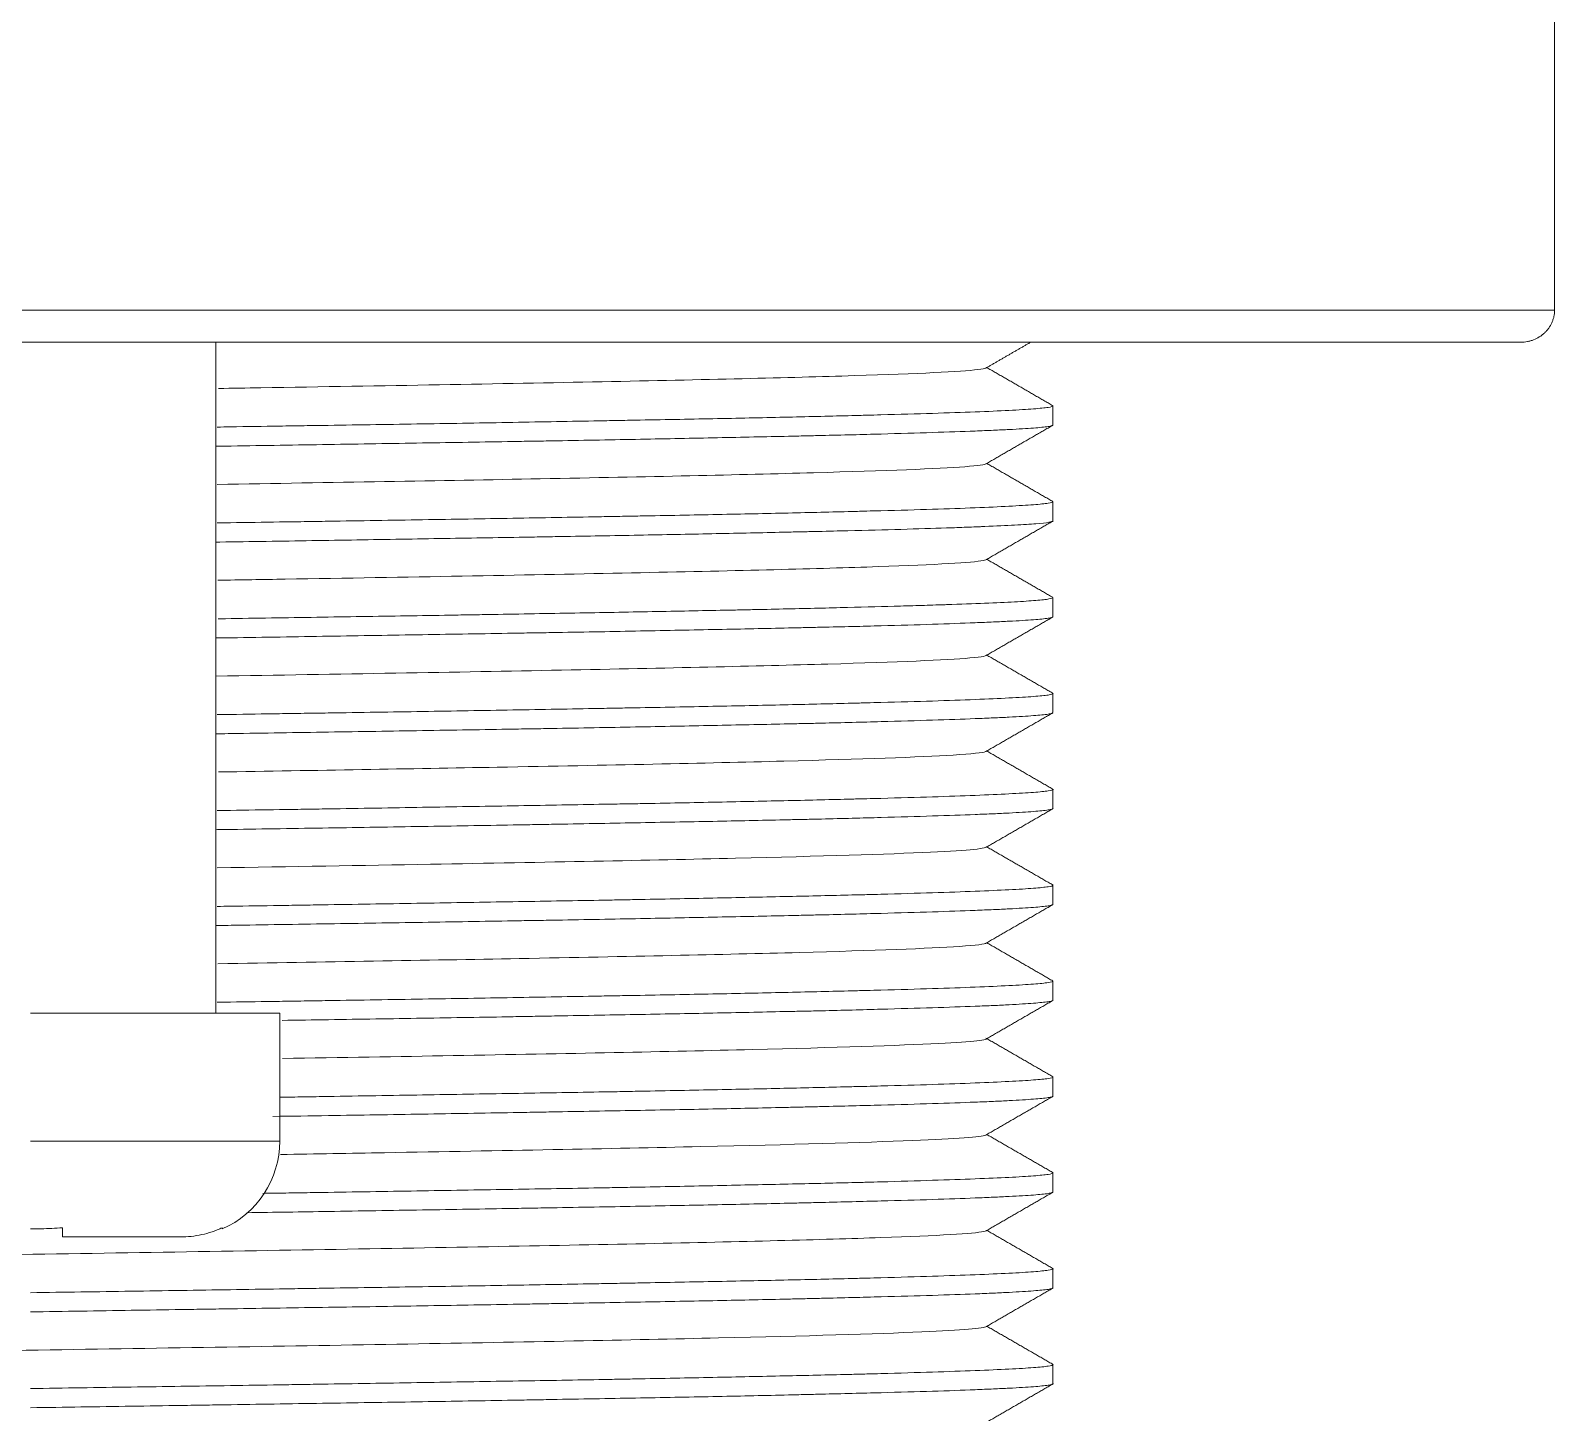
# Model space of a CAD drawing. Extents: x 2070 to 2860, y 0 to 579.
# Drawn here: x 2559.38 to 2583.22, y 229.8 to 251.42 of the extents above; entities that cross this region are included whole.
import ezdxf

# ---------------------------------------------------------------- set-up
doc = ezdxf.new("R2010")
doc.units = 0
doc.header["$LTSCALE"] = 10
doc.header["$MEASUREMENT"] = 0
doc.layers.add('1', color=7, linetype='CONTINUOUS')

msp = doc.modelspace()

# ---------------------------------------------------------------- linework, layer by layer
at = {"layer": '1', "color": 7, "linetype": 'Continuous', "lineweight": 18}
for p, q in [((2583.224, 247.046), (2583.224, 252.546)), ((2582.699, 246.546), (2534.875, 246.546)), ((2562.275, 236.046), (2562.275, 246.546)), ((2575.375, 245.25), (2575.375, 245.549)), ((2575.375, 243.749), (2575.375, 244.049)), ((2575.375, 242.25), (2575.375, 242.549)), ((2575.375, 240.75), (2575.375, 241.049)), ((2575.375, 239.249), (2575.375, 239.549)), ((2575.375, 237.75), (2575.375, 238.049)), ((2575.375, 236.25), (2575.375, 236.549)), ((2559.375, 236.046), (2563.275, 236.046)), ((2563.275, 234.046), (2563.275, 236.046)), ((2575.375, 234.749), (2575.375, 235.049)), ((2575.375, 233.249), (2575.375, 233.549)), ((2561.722, 232.546), (2559.875, 232.546)), ((2575.375, 231.749), (2575.375, 232.049)), ((2575.375, 230.249), (2575.375, 230.549))]:
    msp.add_line(p, q, dxfattribs=at)
at = {"layer": '1', "color": 7, "linetype": 'Continuous', "lineweight": 13}
for p, q in [((2583.224, 247.046), (2534.375, 247.046)), ((2559.375, 234.046), (2563.275, 234.046))]:
    msp.add_line(p, q, dxfattribs=at)
at = {"layer": '1', "color": 7, "linetype": 'Continuous', "lineweight": 18}
msp.add_arc((2561.775, 234.046), 1.5, 293.6192, 0, dxfattribs=at)
for points, knots in [([(2583.224, 247.046), (2583.224, 247.012), (2583.22, 246.979), (2583.21, 246.93), (2583.205, 246.914), (2583.197, 246.89), (2583.195, 246.882), (2583.189, 246.866), (2583.185, 246.858), (2583.168, 246.82), (2583.152, 246.791), (2583.122, 246.75), (2583.112, 246.737), (2583.089, 246.712), (2583.066, 246.688), (2583.041, 246.666), (2583.014, 246.646), (2583, 246.636), (2582.957, 246.61), (2582.927, 246.595), (2582.88, 246.577), (2582.865, 246.571), (2582.832, 246.562), (2582.816, 246.558), (2582.766, 246.549), (2582.733, 246.546), (2582.699, 246.546)], [0, 0, 0, 0, 0.125, 0.125, 0.1875, 0.1875, 0.21875, 0.21875, 0.25, 0.25, 0.375, 0.375, 0.4375, 0.4375, 0.5, 0.5625, 0.5625, 0.625, 0.625, 0.75, 0.75, 0.8125, 0.8125, 0.875, 0.875, 1, 1, 1, 1]), ([(2562.315, 245.821), (2562.537, 245.825), (2564.694, 245.86), (2568.559, 245.927), (2572.61, 246.022), (2574.099, 246.093), (2574.308, 246.133), (2574.326, 246.141)], [0, 0, 0, 0, 0.034018, 0.331331, 0.628644, 0.925956, 1, 1, 1, 1]), ([(2575.373, 245.552), (2575.374, 245.551), (2575.375, 245.55), (2575.375, 245.541), (2575.349, 245.533), (2575.247, 245.518), (2575.17, 245.51), (2575.018, 245.498), (2574.96, 245.494), (2574.833, 245.486), (2574.763, 245.482), (2574.533, 245.47), (2574.356, 245.463), (2573.957, 245.447), (2573.734, 245.44), (2573.243, 245.424), (2572.975, 245.417), (2572.611, 245.407), (2572.499, 245.404), (2572.384, 245.401), (2572.307, 245.399), (2572.268, 245.398), (2572.072, 245.393), (2571.91, 245.389), (2571.411, 245.377), (2570.71, 245.361), (2569.939, 245.346), (2569.333, 245.335), (2569.127, 245.331), (2568.811, 245.325), (2568.704, 245.323), (2568.489, 245.319), (2568.38, 245.317), (2567.832, 245.307), (2567.383, 245.299), (2566.463, 245.283), (2565.992, 245.275), (2565.03, 245.26), (2564.538, 245.252), (2563.909, 245.243), (2563.783, 245.241), (2563.592, 245.238), (2563.528, 245.237), (2563.401, 245.235), (2563.081, 245.23), (2562.761, 245.225), (2562.435, 245.22), (2562.366, 245.219), (2562.297, 245.218)], [0, 0, 0, 0, 0.011124, 0.011124, 0.081091, 0.081091, 0.151058, 0.151058, 0.186041, 0.186041, 0.221024, 0.221024, 0.290991, 0.290991, 0.360958, 0.360958, 0.430925, 0.430925, 0.448417, 0.457162, 0.457162, 0.465908, 0.465908, 0.500892, 0.500892, 0.570859, 0.640825, 0.640825, 0.675809, 0.675809, 0.6933, 0.6933, 0.710792, 0.710792, 0.780759, 0.780759, 0.850726, 0.850726, 0.920693, 0.920693, 0.938184, 0.938184, 0.94693, 0.94693, 0.955676, 0.990659, 0.990659, 1, 1, 1, 1]), ([(2562.278, 244.918), (2562.292, 244.918), (2562.307, 244.918), (2562.387, 244.919), (2562.451, 244.92), (2563.032, 244.929), (2563.54, 244.937), (2564.537, 244.953), (2565.027, 244.961), (2565.99, 244.976), (2566.463, 244.984), (2567.043, 244.994), (2567.159, 244.996), (2567.388, 244.999), (2567.502, 245.001), (2567.84, 245.007), (2568.062, 245.011), (2568.714, 245.023), (2569.55, 245.039), (2570.323, 245.055), (2570.878, 245.066), (2571.059, 245.07), (2571.28, 245.075), (2571.324, 245.076), (2571.411, 245.078), (2571.455, 245.079), (2571.584, 245.082), (2571.668, 245.084), (2572.085, 245.093), (2572.396, 245.101), (2572.974, 245.117), (2573.242, 245.125), (2573.733, 245.14), (2573.957, 245.148), (2574.209, 245.158), (2574.258, 245.16), (2574.353, 245.164), (2574.49, 245.17), (2574.613, 245.175), (2574.84, 245.187), (2574.967, 245.195), (2575.17, 245.21), (2575.246, 245.218), (2575.324, 245.23), (2575.343, 245.234), (2575.359, 245.239), (2575.362, 245.24), (2575.367, 245.242), (2575.37, 245.244), (2575.372, 245.245), (2575.373, 245.246)], [0, 0, 0, 0, 0.002037, 0.002037, 0.010972, 0.010972, 0.082452, 0.082452, 0.153931, 0.153931, 0.225411, 0.225411, 0.24328, 0.24328, 0.26115, 0.26115, 0.29689, 0.29689, 0.36837, 0.439849, 0.439849, 0.475589, 0.475589, 0.484524, 0.484524, 0.493459, 0.493459, 0.511329, 0.511329, 0.582808, 0.582808, 0.654288, 0.654288, 0.725767, 0.725767, 0.743637, 0.743637, 0.761507, 0.797247, 0.797247, 0.868726, 0.868726, 0.940206, 0.940206, 0.975945, 0.975945, 0.98488, 0.98488, 0.993815, 1, 1, 1, 1]), ([(2562.295, 244.321), (2564.084, 244.35), (2567.681, 244.411), (2571.957, 244.503), (2573.982, 244.582), (2574.319, 244.63), (2574.333, 244.646)], [0, 0, 0, 0, 0.269118, 0.561581, 0.854045, 1, 1, 1, 1]), ([(2575.375, 244.049), (2575.375, 244.049), (2575.375, 244.049), (2575.375, 244.041), (2575.349, 244.033), (2575.247, 244.018), (2575.17, 244.01), (2575.018, 243.999), (2574.96, 243.995), (2574.833, 243.987), (2574.763, 243.983), (2574.533, 243.971), (2574.356, 243.963), (2573.957, 243.947), (2573.734, 243.939), (2573.243, 243.924), (2572.975, 243.916), (2572.611, 243.907), (2572.499, 243.904), (2572.384, 243.901), (2572.307, 243.899), (2572.268, 243.898), (2572.072, 243.893), (2571.91, 243.889), (2571.411, 243.877), (2570.71, 243.861), (2569.939, 243.846), (2569.333, 243.834), (2569.127, 243.83), (2568.811, 243.825), (2568.704, 243.823), (2568.489, 243.819), (2568.38, 243.817), (2567.832, 243.807), (2567.383, 243.799), (2566.463, 243.783), (2565.992, 243.775), (2565.03, 243.76), (2564.538, 243.752), (2563.909, 243.742), (2563.783, 243.74), (2563.592, 243.737), (2563.528, 243.737), (2563.401, 243.735), (2563.081, 243.73), (2562.761, 243.725), (2562.435, 243.72), (2562.366, 243.719), (2562.297, 243.718)], [0, 0, 0, 0, 0.000849, 0.000849, 0.071543, 0.071543, 0.142237, 0.142237, 0.177584, 0.177584, 0.212931, 0.212931, 0.283625, 0.283625, 0.354318, 0.354318, 0.425012, 0.425012, 0.442686, 0.451522, 0.451522, 0.460359, 0.460359, 0.495706, 0.495706, 0.5664, 0.637093, 0.637093, 0.67244, 0.67244, 0.690114, 0.690114, 0.707787, 0.707787, 0.778481, 0.778481, 0.849175, 0.849175, 0.919869, 0.919869, 0.937542, 0.937542, 0.946379, 0.946379, 0.955216, 0.990562, 0.990562, 1, 1, 1, 1]), ([(2562.278, 243.418), (2562.298, 243.418), (2562.318, 243.419), (2562.826, 243.426), (2563.307, 243.433), (2564.253, 243.448), (2564.718, 243.456), (2565.634, 243.471), (2566.083, 243.478), (2566.747, 243.489), (2566.966, 243.493), (2567.237, 243.497), (2567.291, 243.498), (2567.399, 243.5), (2567.56, 243.503), (2567.719, 243.506), (2568.244, 243.515), (2568.65, 243.522), (2569.433, 243.536), (2569.81, 243.544), (2570.536, 243.559), (2570.884, 243.566), (2571.26, 243.575), (2571.301, 243.576), (2571.384, 243.577), (2571.425, 243.578), (2571.547, 243.581), (2571.788, 243.587), (2572.017, 243.592), (2572.462, 243.603), (2572.738, 243.61), (2573.253, 243.625), (2573.492, 243.632), (2573.82, 243.643), (2573.925, 243.647), (2574.074, 243.653), (2574.123, 243.654), (2574.194, 243.657), (2574.217, 243.658), (2574.263, 243.66), (2574.467, 243.669), (2574.642, 243.677), (2574.909, 243.691), (2575.02, 243.699), (2575.198, 243.713), (2575.265, 243.72), (2575.332, 243.731), (2575.349, 243.735), (2575.366, 243.741), (2575.37, 243.743), (2575.373, 243.745)], [0, 0, 0, 0, 0.002765, 0.002765, 0.070212, 0.070212, 0.137659, 0.137659, 0.205106, 0.205106, 0.238829, 0.238829, 0.24726, 0.24726, 0.255691, 0.272552, 0.272552, 0.339999, 0.339999, 0.407446, 0.407446, 0.474893, 0.474893, 0.483324, 0.483324, 0.491755, 0.491755, 0.508616, 0.54234, 0.54234, 0.609786, 0.609786, 0.677233, 0.677233, 0.710957, 0.710957, 0.727818, 0.727818, 0.736249, 0.736249, 0.74468, 0.812127, 0.812127, 0.879574, 0.879574, 0.94702, 0.94702, 0.980744, 0.980744, 1, 1, 1, 1]), ([(2562.309, 242.821), (2562.662, 242.827), (2564.943, 242.864), (2568.88, 242.933), (2572.811, 243.028), (2574.173, 243.099), (2574.325, 243.138), (2574.333, 243.145)], [0, 0, 0, 0, 0.053305, 0.346594, 0.639883, 0.933172, 1, 1, 1, 1]), ([(2575.375, 242.549), (2575.375, 242.542), (2575.353, 242.535), (2575.288, 242.524), (2575.26, 242.52), (2575.192, 242.513), (2575.152, 242.509), (2575.017, 242.498), (2574.905, 242.49), (2574.638, 242.475), (2574.483, 242.468), (2574.129, 242.454), (2573.931, 242.447), (2573.683, 242.438), (2573.655, 242.437), (2573.598, 242.436), (2573.57, 242.435), (2573.483, 242.432), (2573.306, 242.426), (2573.119, 242.421), (2572.73, 242.41), (2572.176, 242.395), (2571.549, 242.38), (2571.052, 242.369), (2570.882, 242.365), (2570.619, 242.36), (2570.531, 242.358), (2570.396, 242.355), (2570.351, 242.354), (2570.26, 242.353), (2569.849, 242.344), (2569.422, 242.336), (2568.638, 242.321), (2568.234, 242.314), (2567.399, 242.299), (2566.969, 242.292), (2566.416, 242.282), (2566.249, 242.28), (2566.08, 242.277), (2565.967, 242.275), (2565.91, 242.274), (2565.626, 242.269), (2565.397, 242.266), (2564.706, 242.255), (2564.239, 242.248), (2563.295, 242.233), (2562.817, 242.226), (2562.326, 242.218), (2562.318, 242.218), (2562.31, 242.218)], [0, 0, 0, 0, 0.064819, 0.064819, 0.09818, 0.09818, 0.131542, 0.131542, 0.198264, 0.198264, 0.264986, 0.264986, 0.331709, 0.331709, 0.340049, 0.340049, 0.348389, 0.348389, 0.36507, 0.398431, 0.398431, 0.465153, 0.531876, 0.531876, 0.565237, 0.565237, 0.581918, 0.581918, 0.590258, 0.590258, 0.598598, 0.665321, 0.665321, 0.732043, 0.732043, 0.798765, 0.798765, 0.815446, 0.823786, 0.823786, 0.832126, 0.832126, 0.865488, 0.865488, 0.93221, 0.93221, 0.998932, 0.998932, 1, 1, 1, 1]), ([(2562.278, 241.918), (2562.292, 241.918), (2562.307, 241.918), (2562.387, 241.919), (2562.451, 241.92), (2563.032, 241.929), (2563.54, 241.937), (2564.537, 241.953), (2565.027, 241.961), (2565.99, 241.977), (2566.463, 241.984), (2567.043, 241.994), (2567.159, 241.996), (2567.388, 242), (2567.73, 242.005), (2568.062, 242.011), (2568.714, 242.023), (2569.55, 242.039), (2570.323, 242.055), (2570.878, 242.066), (2571.059, 242.07), (2571.28, 242.075), (2571.324, 242.076), (2571.411, 242.078), (2571.455, 242.079), (2571.584, 242.082), (2571.668, 242.084), (2572.085, 242.093), (2572.396, 242.101), (2572.974, 242.116), (2573.242, 242.124), (2573.733, 242.14), (2573.957, 242.148), (2574.209, 242.158), (2574.258, 242.16), (2574.353, 242.164), (2574.49, 242.17), (2574.613, 242.176), (2574.84, 242.187), (2574.967, 242.195), (2575.17, 242.21), (2575.246, 242.218), (2575.324, 242.23), (2575.343, 242.234), (2575.359, 242.239), (2575.362, 242.24), (2575.367, 242.242), (2575.373, 242.245), (2575.375, 242.248), (2575.375, 242.25)], [0, 0, 0, 0, 0.002015, 0.002015, 0.010855, 0.010855, 0.081568, 0.081568, 0.152282, 0.152282, 0.222996, 0.222996, 0.240675, 0.240675, 0.258353, 0.29371, 0.29371, 0.364424, 0.435138, 0.435138, 0.470495, 0.470495, 0.479334, 0.479334, 0.488173, 0.488173, 0.505852, 0.505852, 0.576566, 0.576566, 0.64728, 0.64728, 0.717994, 0.717994, 0.735672, 0.735672, 0.75335, 0.788707, 0.788707, 0.859421, 0.859421, 0.930135, 0.930135, 0.965492, 0.965492, 0.974331, 0.974331, 0.983171, 1, 1, 1, 1]), ([(2562.278, 241.321), (2564.202, 241.352), (2567.919, 241.415), (2572.185, 241.51), (2574.114, 241.59), (2574.357, 241.638), (2574.33, 241.655)], [0, 0, 0, 0, 0.280766, 0.564531, 0.848297, 1, 1, 1, 1]), ([(2575.375, 241.049), (2575.375, 241.049), (2575.375, 241.049), (2575.375, 241.041), (2575.349, 241.033), (2575.247, 241.018), (2575.17, 241.01), (2575.018, 240.998), (2574.96, 240.995), (2574.833, 240.987), (2574.763, 240.983), (2574.533, 240.97), (2574.356, 240.963), (2573.957, 240.947), (2573.734, 240.939), (2573.243, 240.924), (2572.975, 240.917), (2572.611, 240.907), (2572.499, 240.904), (2572.384, 240.901), (2572.307, 240.899), (2572.268, 240.898), (2572.072, 240.893), (2571.91, 240.889), (2571.411, 240.877), (2570.71, 240.861), (2569.939, 240.846), (2569.333, 240.834), (2569.127, 240.83), (2568.811, 240.825), (2568.704, 240.823), (2568.489, 240.819), (2568.38, 240.817), (2567.832, 240.807), (2567.383, 240.799), (2566.463, 240.783), (2565.992, 240.775), (2565.03, 240.76), (2564.538, 240.752), (2563.909, 240.742), (2563.783, 240.741), (2563.592, 240.738), (2563.528, 240.737), (2563.401, 240.735), (2563.081, 240.73), (2562.761, 240.725), (2562.435, 240.72), (2562.366, 240.719), (2562.297, 240.718)], [0, 0, 0, 0, 0.000849, 0.000849, 0.071543, 0.071543, 0.142237, 0.142237, 0.177583, 0.177583, 0.21293, 0.21293, 0.283624, 0.283624, 0.354318, 0.354318, 0.425012, 0.425012, 0.442685, 0.451522, 0.451522, 0.460359, 0.460359, 0.495706, 0.495706, 0.566399, 0.637093, 0.637093, 0.67244, 0.67244, 0.690114, 0.690114, 0.707787, 0.707787, 0.778481, 0.778481, 0.849175, 0.849175, 0.919869, 0.919869, 0.937542, 0.937542, 0.946379, 0.946379, 0.955215, 0.990562, 0.990562, 1, 1, 1, 1]), ([(2562.278, 240.418), (2562.292, 240.418), (2562.307, 240.418), (2562.387, 240.42), (2562.451, 240.421), (2563.032, 240.43), (2563.54, 240.438), (2564.537, 240.453), (2565.027, 240.461), (2565.99, 240.476), (2566.463, 240.484), (2567.043, 240.494), (2567.159, 240.495), (2567.388, 240.499), (2567.73, 240.505), (2568.062, 240.511), (2568.714, 240.523), (2569.55, 240.539), (2570.323, 240.555), (2570.878, 240.566), (2571.059, 240.57), (2571.28, 240.575), (2571.324, 240.576), (2571.411, 240.578), (2571.455, 240.579), (2571.584, 240.581), (2571.668, 240.583), (2572.085, 240.593), (2572.396, 240.601), (2572.974, 240.617), (2573.242, 240.625), (2573.733, 240.64), (2573.957, 240.648), (2574.209, 240.658), (2574.258, 240.66), (2574.353, 240.664), (2574.49, 240.669), (2574.613, 240.675), (2574.84, 240.687), (2574.967, 240.695), (2575.17, 240.71), (2575.246, 240.718), (2575.324, 240.73), (2575.343, 240.734), (2575.359, 240.739), (2575.362, 240.74), (2575.367, 240.742), (2575.373, 240.745), (2575.375, 240.748), (2575.375, 240.749)], [0, 0, 0, 0, 0.002015, 0.002015, 0.010855, 0.010855, 0.081569, 0.081569, 0.152283, 0.152283, 0.222996, 0.222996, 0.240675, 0.240675, 0.258353, 0.29371, 0.29371, 0.364424, 0.435138, 0.435138, 0.470495, 0.470495, 0.479335, 0.479335, 0.488174, 0.488174, 0.505852, 0.505852, 0.576566, 0.576566, 0.64728, 0.64728, 0.717994, 0.717994, 0.735673, 0.735673, 0.753351, 0.788708, 0.788708, 0.859422, 0.859422, 0.930136, 0.930136, 0.965493, 0.965493, 0.974332, 0.974332, 0.983172, 1, 1, 1, 1]), ([(2562.319, 239.821), (2563.844, 239.846), (2567.205, 239.903), (2571.48, 239.991), (2573.804, 240.072), (2574.277, 240.122), (2574.323, 240.14)], [0, 0, 0, 0, 0.234145, 0.532567, 0.830989, 1, 1, 1, 1]), ([(2575.373, 239.552), (2575.375, 239.551), (2575.375, 239.55), (2575.375, 239.541), (2575.349, 239.533), (2575.247, 239.517), (2575.17, 239.51), (2575.018, 239.498), (2574.96, 239.495), (2574.833, 239.487), (2574.763, 239.483), (2574.533, 239.471), (2574.356, 239.463), (2573.957, 239.447), (2573.734, 239.439), (2573.243, 239.424), (2572.975, 239.416), (2572.611, 239.407), (2572.499, 239.404), (2572.384, 239.401), (2572.307, 239.399), (2572.268, 239.398), (2572.072, 239.393), (2571.91, 239.389), (2571.411, 239.377), (2570.71, 239.361), (2569.939, 239.346), (2569.333, 239.334), (2569.127, 239.33), (2568.811, 239.324), (2568.704, 239.322), (2568.489, 239.319), (2568.38, 239.317), (2567.832, 239.307), (2567.383, 239.299), (2566.463, 239.284), (2565.992, 239.276), (2565.03, 239.26), (2564.538, 239.252), (2563.909, 239.242), (2563.783, 239.24), (2563.592, 239.237), (2563.528, 239.236), (2563.401, 239.234), (2563.081, 239.23), (2562.761, 239.225), (2562.435, 239.22), (2562.366, 239.219), (2562.297, 239.218)], [0, 0, 0, 0, 0.01064, 0.01064, 0.080641, 0.080641, 0.150642, 0.150642, 0.185643, 0.185643, 0.220643, 0.220643, 0.290644, 0.290644, 0.360645, 0.360645, 0.430646, 0.430646, 0.448147, 0.456897, 0.456897, 0.465647, 0.465647, 0.500647, 0.500647, 0.570649, 0.64065, 0.64065, 0.67565, 0.67565, 0.69315, 0.69315, 0.710651, 0.710651, 0.780652, 0.780652, 0.850653, 0.850653, 0.920654, 0.920654, 0.938154, 0.938154, 0.946904, 0.946904, 0.955654, 0.990655, 0.990655, 1, 1, 1, 1]), ([(2562.278, 238.918), (2562.292, 238.919), (2562.307, 238.919), (2562.387, 238.92), (2562.451, 238.921), (2563.032, 238.93), (2563.54, 238.938), (2564.537, 238.953), (2565.027, 238.961), (2565.99, 238.976), (2566.463, 238.984), (2567.043, 238.994), (2567.159, 238.996), (2567.388, 239), (2567.73, 239.006), (2568.062, 239.012), (2568.714, 239.024), (2569.55, 239.039), (2570.323, 239.054), (2570.878, 239.066), (2571.059, 239.07), (2571.28, 239.075), (2571.324, 239.076), (2571.411, 239.077), (2571.455, 239.078), (2571.584, 239.081), (2571.668, 239.083), (2572.085, 239.093), (2572.396, 239.101), (2572.974, 239.117), (2573.242, 239.125), (2573.733, 239.14), (2573.957, 239.148), (2574.209, 239.158), (2574.258, 239.16), (2574.353, 239.163), (2574.49, 239.169), (2574.613, 239.175), (2574.84, 239.187), (2574.967, 239.195), (2575.17, 239.211), (2575.246, 239.219), (2575.324, 239.23), (2575.343, 239.234), (2575.359, 239.239), (2575.362, 239.24), (2575.367, 239.242), (2575.373, 239.245), (2575.375, 239.247), (2575.375, 239.249)], [0, 0, 0, 0, 0.002015, 0.002015, 0.010855, 0.010855, 0.081568, 0.081568, 0.152282, 0.152282, 0.222996, 0.222996, 0.240674, 0.240674, 0.258353, 0.29371, 0.29371, 0.364423, 0.435137, 0.435137, 0.470494, 0.470494, 0.479333, 0.479333, 0.488172, 0.488172, 0.505851, 0.505851, 0.576565, 0.576565, 0.647278, 0.647278, 0.717992, 0.717992, 0.73567, 0.73567, 0.753349, 0.788706, 0.788706, 0.85942, 0.85942, 0.930133, 0.930133, 0.96549, 0.96549, 0.974329, 0.974329, 0.983169, 1, 1, 1, 1]), ([(2562.294, 238.321), (2563.444, 238.34), (2566.467, 238.39), (2570.701, 238.472), (2573.748, 238.564), (2574.369, 238.625), (2574.333, 238.654)], [0, 0, 0, 0, 0.16858, 0.453667, 0.738755, 1, 1, 1, 1]), ([(2575.372, 238.054), (2575.374, 238.052), (2575.375, 238.051), (2575.375, 238.041), (2575.349, 238.033), (2575.247, 238.017), (2575.17, 238.01), (2575.018, 237.998), (2574.96, 237.994), (2574.833, 237.986), (2574.763, 237.983), (2574.533, 237.971), (2574.356, 237.963), (2573.957, 237.947), (2573.734, 237.939), (2573.243, 237.924), (2572.975, 237.916), (2572.611, 237.906), (2572.499, 237.903), (2572.384, 237.9), (2572.307, 237.898), (2572.268, 237.898), (2572.072, 237.893), (2571.91, 237.889), (2571.411, 237.877), (2571.061, 237.87), (2570.325, 237.854), (2569.939, 237.846), (2569.333, 237.834), (2569.127, 237.83), (2568.811, 237.824), (2568.704, 237.822), (2568.489, 237.818), (2568.38, 237.816), (2567.832, 237.807), (2567.383, 237.799), (2566.463, 237.784), (2565.992, 237.776), (2565.03, 237.76), (2564.538, 237.752), (2563.909, 237.742), (2563.783, 237.74), (2563.592, 237.737), (2563.528, 237.736), (2563.401, 237.734), (2563.081, 237.729), (2562.761, 237.724), (2562.435, 237.72), (2562.366, 237.719), (2562.297, 237.717)], [0, 0, 0, 0, 0.014915, 0.014915, 0.084614, 0.084614, 0.154312, 0.154312, 0.189162, 0.189162, 0.224011, 0.224011, 0.29371, 0.29371, 0.363408, 0.363408, 0.433107, 0.433107, 0.450531, 0.459244, 0.459244, 0.467956, 0.467956, 0.502805, 0.502805, 0.572504, 0.572504, 0.642202, 0.642202, 0.677052, 0.677052, 0.694476, 0.694476, 0.711901, 0.711901, 0.7816, 0.7816, 0.851298, 0.851298, 0.920997, 0.920997, 0.938421, 0.938421, 0.947134, 0.947134, 0.955846, 0.990695, 0.990695, 1, 1, 1, 1]), ([(2562.278, 237.418), (2562.292, 237.418), (2562.307, 237.418), (2562.387, 237.42), (2562.451, 237.421), (2563.032, 237.43), (2563.54, 237.438), (2564.537, 237.453), (2565.027, 237.461), (2565.99, 237.476), (2566.463, 237.484), (2567.043, 237.494), (2567.159, 237.496), (2567.388, 237.499), (2567.502, 237.501), (2567.84, 237.507), (2568.062, 237.511), (2568.714, 237.523), (2569.55, 237.539), (2570.323, 237.555), (2570.878, 237.566), (2571.059, 237.57), (2571.28, 237.575), (2571.324, 237.576), (2571.411, 237.578), (2571.455, 237.579), (2571.584, 237.582), (2571.668, 237.584), (2572.085, 237.593), (2572.396, 237.601), (2572.974, 237.617), (2573.242, 237.625), (2573.733, 237.64), (2573.957, 237.648), (2574.209, 237.658), (2574.258, 237.66), (2574.353, 237.664), (2574.49, 237.67), (2574.613, 237.675), (2574.84, 237.687), (2574.967, 237.695), (2575.17, 237.71), (2575.246, 237.718), (2575.324, 237.73), (2575.343, 237.734), (2575.359, 237.739), (2575.362, 237.74), (2575.367, 237.742), (2575.37, 237.744), (2575.373, 237.746), (2575.373, 237.746)], [0, 0, 0, 0, 0.002035, 0.002035, 0.010961, 0.010961, 0.082369, 0.082369, 0.153777, 0.153777, 0.225185, 0.225185, 0.243037, 0.243037, 0.260889, 0.260889, 0.296593, 0.296593, 0.368001, 0.43941, 0.43941, 0.475114, 0.475114, 0.48404, 0.48404, 0.492966, 0.492966, 0.510818, 0.510818, 0.582226, 0.582226, 0.653634, 0.653634, 0.725042, 0.725042, 0.742894, 0.742894, 0.760746, 0.79645, 0.79645, 0.867858, 0.867858, 0.939266, 0.939266, 0.97497, 0.97497, 0.983896, 0.983896, 0.992822, 1, 1, 1, 1]), ([(2562.308, 236.821), (2563.966, 236.848), (2567.446, 236.907), (2571.725, 236.997), (2573.925, 237.078), (2574.317, 237.128), (2574.333, 237.146)], [0, 0, 0, 0, 0.249583, 0.542211, 0.834839, 1, 1, 1, 1]), ([(2575.375, 236.549), (2575.375, 236.549), (2575.375, 236.549), (2575.375, 236.541), (2575.349, 236.533), (2575.247, 236.518), (2575.17, 236.51), (2575.018, 236.498), (2574.96, 236.495), (2574.833, 236.487), (2574.763, 236.483), (2574.533, 236.471), (2574.356, 236.463), (2573.957, 236.447), (2573.734, 236.439), (2573.243, 236.424), (2572.975, 236.416), (2572.611, 236.407), (2572.499, 236.404), (2572.384, 236.401), (2572.307, 236.399), (2572.268, 236.398), (2572.072, 236.393), (2571.91, 236.389), (2571.411, 236.377), (2570.71, 236.361), (2569.939, 236.346), (2569.333, 236.334), (2569.127, 236.33), (2568.811, 236.324), (2568.704, 236.323), (2568.489, 236.319), (2568.38, 236.317), (2567.832, 236.307), (2567.383, 236.299), (2566.463, 236.283), (2565.992, 236.276), (2565.03, 236.26), (2564.538, 236.252), (2563.909, 236.242), (2563.783, 236.24), (2563.592, 236.237), (2563.528, 236.236), (2563.401, 236.234), (2563.081, 236.23), (2562.761, 236.225), (2562.435, 236.22), (2562.366, 236.219), (2562.297, 236.218)], [0, 0, 0, 0, 0.000849, 0.000849, 0.071542, 0.071542, 0.142236, 0.142236, 0.177583, 0.177583, 0.21293, 0.21293, 0.283624, 0.283624, 0.354318, 0.354318, 0.425012, 0.425012, 0.442685, 0.451522, 0.451522, 0.460359, 0.460359, 0.495705, 0.495705, 0.566399, 0.637093, 0.637093, 0.67244, 0.67244, 0.690114, 0.690114, 0.707787, 0.707787, 0.778481, 0.778481, 0.849175, 0.849175, 0.919869, 0.919869, 0.937542, 0.937542, 0.946379, 0.946379, 0.955215, 0.990562, 0.990562, 1, 1, 1, 1]), ([(2563.313, 235.934), (2563.557, 235.938), (2563.799, 235.942), (2564.537, 235.953), (2565.027, 235.961), (2565.99, 235.976), (2566.463, 235.984), (2567.043, 235.994), (2567.159, 235.996), (2567.388, 236), (2567.73, 236.006), (2568.062, 236.012), (2568.714, 236.024), (2569.55, 236.039), (2570.323, 236.054), (2570.878, 236.066), (2571.059, 236.07), (2571.28, 236.075), (2571.324, 236.076), (2571.411, 236.077), (2571.455, 236.078), (2571.584, 236.081), (2571.668, 236.083), (2572.085, 236.093), (2572.396, 236.101), (2572.974, 236.117), (2573.242, 236.125), (2573.733, 236.14), (2573.957, 236.148), (2574.209, 236.158), (2574.258, 236.16), (2574.353, 236.163), (2574.399, 236.165), (2574.531, 236.171), (2574.613, 236.175), (2574.84, 236.187), (2574.967, 236.195), (2575.17, 236.211), (2575.246, 236.219), (2575.324, 236.23), (2575.343, 236.234), (2575.359, 236.239), (2575.362, 236.24), (2575.367, 236.242), (2575.369, 236.243), (2575.371, 236.244), (2575.371, 236.244)], [0, 0, 0, 0, 0.036285, 0.036285, 0.111723, 0.111723, 0.18716, 0.18716, 0.20602, 0.20602, 0.224879, 0.262598, 0.262598, 0.338035, 0.413472, 0.413472, 0.451191, 0.451191, 0.460621, 0.460621, 0.470051, 0.470051, 0.48891, 0.48891, 0.564347, 0.564347, 0.639785, 0.639785, 0.715222, 0.715222, 0.734081, 0.734081, 0.752941, 0.752941, 0.79066, 0.79066, 0.866097, 0.866097, 0.941534, 0.941534, 0.979253, 0.979253, 0.988683, 0.988683, 0.998112, 1, 1, 1, 1]), ([(2563.317, 235.338), (2564.237, 235.353), (2566.996, 235.4), (2570.97, 235.478), (2573.851, 235.57), (2574.386, 235.629), (2574.327, 235.657)], [0, 0, 0, 0, 0.142859, 0.440002, 0.737145, 1, 1, 1, 1]), ([(2575.375, 235.049), (2575.375, 235.049), (2575.375, 235.049), (2575.375, 235.041), (2575.349, 235.033), (2575.247, 235.017), (2575.17, 235.01), (2575.018, 234.998), (2574.96, 234.994), (2574.833, 234.987), (2574.763, 234.983), (2574.533, 234.971), (2574.356, 234.963), (2573.957, 234.947), (2573.734, 234.939), (2573.243, 234.924), (2572.975, 234.916), (2572.611, 234.906), (2572.499, 234.903), (2572.384, 234.901), (2572.307, 234.899), (2572.268, 234.898), (2572.072, 234.893), (2571.91, 234.889), (2571.411, 234.877), (2571.061, 234.869), (2570.325, 234.854), (2569.939, 234.846), (2569.333, 234.834), (2569.127, 234.83), (2568.811, 234.824), (2568.704, 234.822), (2568.489, 234.818), (2568.38, 234.816), (2567.832, 234.807), (2567.383, 234.799), (2566.463, 234.784), (2565.992, 234.776), (2565.03, 234.76), (2564.538, 234.752), (2563.909, 234.742), (2563.783, 234.74), (2563.592, 234.737), (2563.528, 234.736), (2563.404, 234.734), (2563.344, 234.733), (2563.284, 234.732)], [0, 0, 0, 0, 0.00089, 0.00089, 0.074939, 0.074939, 0.148989, 0.148989, 0.186013, 0.186013, 0.223038, 0.223038, 0.297087, 0.297087, 0.371136, 0.371136, 0.445186, 0.445186, 0.463698, 0.472954, 0.472954, 0.48221, 0.48221, 0.519235, 0.519235, 0.593284, 0.593284, 0.667334, 0.667334, 0.704358, 0.704358, 0.722871, 0.722871, 0.741383, 0.741383, 0.815432, 0.815432, 0.889481, 0.889481, 0.963531, 0.963531, 0.982043, 0.982043, 0.991299, 0.991299, 1, 1, 1, 1]), ([(2563.165, 234.432), (2563.459, 234.436), (2563.75, 234.441), (2564.537, 234.453), (2565.027, 234.46), (2565.99, 234.476), (2566.463, 234.484), (2567.043, 234.494), (2567.159, 234.496), (2567.388, 234.5), (2567.73, 234.506), (2568.062, 234.512), (2568.714, 234.523), (2569.132, 234.531), (2569.937, 234.546), (2570.323, 234.554), (2570.878, 234.566), (2571.059, 234.57), (2571.28, 234.575), (2571.324, 234.576), (2571.411, 234.578), (2571.455, 234.579), (2571.584, 234.582), (2571.668, 234.584), (2572.085, 234.594), (2572.396, 234.602), (2572.974, 234.617), (2573.242, 234.625), (2573.733, 234.64), (2573.957, 234.648), (2574.209, 234.657), (2574.258, 234.659), (2574.353, 234.663), (2574.49, 234.669), (2574.613, 234.675), (2574.84, 234.687), (2574.967, 234.695), (2575.17, 234.711), (2575.246, 234.718), (2575.324, 234.73), (2575.343, 234.734), (2575.359, 234.739), (2575.362, 234.74), (2575.367, 234.741), (2575.373, 234.744), (2575.375, 234.747), (2575.375, 234.749)], [0, 0, 0, 0, 0.042606, 0.042606, 0.11632, 0.11632, 0.190034, 0.190034, 0.208462, 0.208462, 0.226891, 0.263747, 0.263747, 0.337461, 0.337461, 0.411175, 0.411175, 0.448032, 0.448032, 0.457246, 0.457246, 0.46646, 0.46646, 0.484888, 0.484888, 0.558602, 0.558602, 0.632316, 0.632316, 0.706029, 0.706029, 0.724458, 0.724458, 0.742886, 0.779743, 0.779743, 0.853457, 0.853457, 0.92717, 0.92717, 0.964027, 0.964027, 0.973241, 0.973241, 0.982455, 1, 1, 1, 1]), ([(2563.287, 233.837), (2563.839, 233.846), (2566.267, 233.887), (2570.143, 233.96), (2573.435, 234.052), (2574.258, 234.112), (2574.325, 234.14)], [0, 0, 0, 0, 0.090386, 0.403734, 0.717081, 1, 1, 1, 1]), ([(2575.372, 233.554), (2575.374, 233.552), (2575.375, 233.551), (2575.375, 233.541), (2575.349, 233.533), (2575.247, 233.517), (2575.17, 233.51), (2575.018, 233.498), (2574.96, 233.494), (2574.833, 233.486), (2574.763, 233.482), (2574.533, 233.471), (2574.356, 233.463), (2573.957, 233.448), (2573.734, 233.44), (2573.243, 233.424), (2572.975, 233.416), (2572.611, 233.406), (2572.499, 233.403), (2572.384, 233.4), (2572.307, 233.398), (2572.268, 233.397), (2572.072, 233.392), (2571.91, 233.389), (2571.411, 233.377), (2571.061, 233.37), (2570.325, 233.354), (2569.939, 233.346), (2569.333, 233.334), (2569.127, 233.33), (2568.811, 233.324), (2568.704, 233.322), (2568.489, 233.318), (2568.38, 233.316), (2567.832, 233.306), (2567.383, 233.299), (2566.463, 233.283), (2565.992, 233.276), (2565.03, 233.26), (2564.538, 233.252), (2563.909, 233.242), (2563.783, 233.24), (2563.592, 233.237), (2563.528, 233.236), (2563.401, 233.234), (2563.25, 233.232), (2563.099, 233.23), (2563.013, 233.228)], [0, 0, 0, 0, 0.014917, 0.014917, 0.086981, 0.086981, 0.159046, 0.159046, 0.195078, 0.195078, 0.23111, 0.23111, 0.303174, 0.303174, 0.375239, 0.375239, 0.447303, 0.447303, 0.465319, 0.474327, 0.474327, 0.483335, 0.483335, 0.519367, 0.519367, 0.591431, 0.591431, 0.663496, 0.663496, 0.699528, 0.699528, 0.717544, 0.717544, 0.73556, 0.73556, 0.807624, 0.807624, 0.879689, 0.879689, 0.951753, 0.951753, 0.969769, 0.969769, 0.978777, 0.978777, 0.987785, 1, 1, 1, 1]), ([(2562.759, 232.925), (2563.191, 232.932), (2563.618, 232.938), (2564.537, 232.953), (2565.027, 232.961), (2565.99, 232.976), (2566.463, 232.984), (2567.043, 232.994), (2567.159, 232.996), (2567.388, 233), (2567.73, 233.006), (2568.062, 233.012), (2568.714, 233.023), (2569.132, 233.031), (2569.937, 233.046), (2570.323, 233.054), (2570.878, 233.066), (2571.059, 233.07), (2571.28, 233.075), (2571.324, 233.076), (2571.411, 233.078), (2571.455, 233.079), (2571.584, 233.082), (2571.668, 233.084), (2572.085, 233.094), (2572.396, 233.102), (2572.974, 233.117), (2573.242, 233.124), (2573.733, 233.14), (2573.957, 233.148), (2574.209, 233.158), (2574.258, 233.16), (2574.353, 233.164), (2574.49, 233.17), (2574.613, 233.176), (2574.84, 233.187), (2574.967, 233.195), (2575.17, 233.21), (2575.246, 233.218), (2575.324, 233.23), (2575.343, 233.234), (2575.359, 233.239), (2575.362, 233.24), (2575.367, 233.242), (2575.373, 233.244), (2575.375, 233.247), (2575.375, 233.249)], [0, 0, 0, 0, 0.06095, 0.06095, 0.133251, 0.133251, 0.205553, 0.205553, 0.223628, 0.223628, 0.241704, 0.277854, 0.277854, 0.350156, 0.350156, 0.422457, 0.422457, 0.458608, 0.458608, 0.467645, 0.467645, 0.476683, 0.476683, 0.494759, 0.494759, 0.56706, 0.56706, 0.639361, 0.639361, 0.711663, 0.711663, 0.729738, 0.729738, 0.747813, 0.783964, 0.783964, 0.856266, 0.856266, 0.928567, 0.928567, 0.964718, 0.964718, 0.973755, 0.973755, 0.982793, 1, 1, 1, 1]), ([(2544.534, 231.929), (2544.631, 231.942), (2545.188, 231.986), (2547.418, 232.061), (2552.085, 232.156), (2557.889, 232.251), (2563.924, 232.346), (2569.25, 232.441), (2573.036, 232.536), (2574.265, 232.606), (2574.341, 232.645), (2574.334, 232.653)], [0, 0, 0, 0, 0.051101, 0.182331, 0.313562, 0.444792, 0.576022, 0.707252, 0.838483, 0.969713, 1, 1, 1, 1]), ([(2559.875, 232.69), (2559.875, 232.666), (2559.875, 232.645), (2559.875, 232.61), (2559.875, 232.58), (2559.875, 232.561), (2559.875, 232.552), (2559.875, 232.55), (2559.875, 232.547), (2559.875, 232.546), (2559.875, 232.546)], [0, 0, 0, 0, 0.25, 0.25, 0.5, 0.75, 0.75, 0.875, 0.875, 1, 1, 1, 1]), ([(2561.722, 232.546), (2561.779, 232.546), (2561.891, 232.552), (2562.001, 232.57), (2562.11, 232.594), (2562.164, 232.609), (2562.245, 232.636), (2562.271, 232.646), (2562.324, 232.667), (2562.349, 232.678), (2562.375, 232.69)], [0, 0, 0, 0, 0.25, 0.5, 0.5, 0.75, 0.75, 0.875, 0.875, 1, 1, 1, 1]), ([(2562.375, 232.69), (2562.375, 232.682), (2562.375, 232.673), (2562.375, 232.671), (2562.375, 232.671)], [0, 0, 0, 0, 0.662826, 1, 1, 1, 1]), ([(2575.373, 232.052), (2575.375, 232.051), (2575.375, 232.05), (2575.375, 232.041), (2575.349, 232.034), (2575.247, 232.018), (2575.17, 232.01), (2575.018, 231.998), (2574.96, 231.994), (2574.833, 231.986), (2574.763, 231.982), (2574.533, 231.97), (2574.356, 231.963), (2573.957, 231.948), (2573.734, 231.94), (2573.243, 231.924), (2572.975, 231.916), (2572.611, 231.906), (2572.499, 231.903), (2572.384, 231.9), (2572.307, 231.898), (2572.268, 231.897), (2572.072, 231.892), (2571.91, 231.888), (2571.411, 231.877), (2571.061, 231.869), (2570.325, 231.854), (2569.939, 231.846), (2569.333, 231.835), (2569.127, 231.831), (2568.811, 231.825), (2568.704, 231.823), (2568.489, 231.819), (2568.38, 231.817), (2567.832, 231.807), (2567.383, 231.799), (2566.463, 231.783), (2565.992, 231.775), (2565.03, 231.76), (2564.538, 231.753), (2563.909, 231.743), (2563.783, 231.741), (2563.592, 231.738), (2563.528, 231.737), (2563.401, 231.735), (2563.081, 231.73), (2562.761, 231.725), (2561.989, 231.713), (2561.471, 231.705), (2560.428, 231.689), (2559.903, 231.682), (2559.375, 231.674)], [0, 0, 0, 0, 0.009686, 0.009686, 0.071581, 0.071581, 0.133475, 0.133475, 0.164422, 0.164422, 0.19537, 0.19537, 0.257264, 0.257264, 0.319159, 0.319159, 0.381054, 0.381054, 0.396527, 0.404264, 0.404264, 0.412001, 0.412001, 0.442948, 0.442948, 0.504843, 0.504843, 0.566738, 0.566738, 0.597685, 0.597685, 0.613159, 0.613159, 0.628632, 0.628632, 0.690527, 0.690527, 0.752421, 0.752421, 0.814316, 0.814316, 0.82979, 0.82979, 0.837527, 0.837527, 0.845263, 0.876211, 0.876211, 0.938105, 0.938105, 1, 1, 1, 1]), ([(2559.375, 231.374), (2559.903, 231.382), (2560.429, 231.39), (2561.215, 231.402), (2561.476, 231.406), (2561.867, 231.412), (2561.997, 231.414), (2562.192, 231.417), (2562.257, 231.418), (2562.387, 231.42), (2562.451, 231.421), (2563.032, 231.43), (2563.54, 231.438), (2564.537, 231.453), (2565.027, 231.46), (2565.99, 231.476), (2566.463, 231.484), (2567.043, 231.494), (2567.159, 231.496), (2567.388, 231.5), (2567.73, 231.506), (2568.062, 231.512), (2568.714, 231.524), (2569.55, 231.539), (2570.323, 231.554), (2570.878, 231.566), (2571.059, 231.57), (2571.28, 231.575), (2571.324, 231.576), (2571.411, 231.578), (2571.455, 231.579), (2571.584, 231.582), (2571.668, 231.584), (2572.085, 231.594), (2572.396, 231.602), (2572.974, 231.617), (2573.242, 231.625), (2573.733, 231.64), (2573.957, 231.648), (2574.209, 231.657), (2574.258, 231.659), (2574.353, 231.663), (2574.49, 231.669), (2574.613, 231.675), (2574.84, 231.687), (2574.967, 231.695), (2575.17, 231.711), (2575.246, 231.719), (2575.324, 231.73), (2575.343, 231.734), (2575.359, 231.739), (2575.362, 231.74), (2575.367, 231.742), (2575.37, 231.743), (2575.372, 231.744), (2575.372, 231.745)], [0, 0, 0, 0, 0.063265, 0.063265, 0.094898, 0.094898, 0.110714, 0.110714, 0.118622, 0.118622, 0.12653, 0.12653, 0.189795, 0.189795, 0.25306, 0.25306, 0.316326, 0.316326, 0.332142, 0.332142, 0.347958, 0.379591, 0.379591, 0.442856, 0.506121, 0.506121, 0.537753, 0.537753, 0.545662, 0.545662, 0.55357, 0.55357, 0.569386, 0.569386, 0.632651, 0.632651, 0.695916, 0.695916, 0.759181, 0.759181, 0.774997, 0.774997, 0.790814, 0.822446, 0.822446, 0.885711, 0.885711, 0.948977, 0.948977, 0.980609, 0.980609, 0.988517, 0.988517, 0.996425, 1, 1, 1, 1]), ([(2544.425, 230.408), (2544.49, 230.436), (2545.281, 230.495), (2548.494, 230.586), (2553.541, 230.681), (2559.498, 230.776), (2565.436, 230.871), (2570.428, 230.966), (2573.569, 231.057), (2574.3, 231.117), (2574.333, 231.145)], [0, 0, 0, 0, 0.113109, 0.241949, 0.37079, 0.49963, 0.628471, 0.757311, 0.886152, 1, 1, 1, 1]), ([(2575.375, 230.549), (2575.375, 230.549), (2575.375, 230.549), (2575.375, 230.541), (2575.349, 230.533), (2575.247, 230.517), (2575.17, 230.51), (2575.018, 230.498), (2574.96, 230.494), (2574.833, 230.486), (2574.763, 230.483), (2574.533, 230.471), (2574.356, 230.463), (2573.957, 230.448), (2573.734, 230.44), (2573.243, 230.424), (2572.975, 230.416), (2572.611, 230.406), (2572.499, 230.403), (2572.384, 230.4), (2572.307, 230.398), (2572.268, 230.397), (2572.072, 230.393), (2571.91, 230.389), (2571.411, 230.377), (2571.061, 230.37), (2570.325, 230.354), (2569.939, 230.346), (2569.333, 230.334), (2569.127, 230.33), (2568.811, 230.324), (2568.704, 230.322), (2568.489, 230.318), (2568.38, 230.316), (2567.832, 230.306), (2567.383, 230.299), (2566.463, 230.284), (2565.992, 230.276), (2565.03, 230.26), (2564.538, 230.252), (2563.909, 230.242), (2563.783, 230.24), (2563.592, 230.237), (2563.528, 230.236), (2563.401, 230.234), (2563.081, 230.229), (2562.761, 230.224), (2561.989, 230.213), (2561.471, 230.205), (2560.428, 230.19), (2559.903, 230.182), (2559.375, 230.174)], [0, 0, 0, 0, 0.000751, 0.000751, 0.063204, 0.063204, 0.125657, 0.125657, 0.156883, 0.156883, 0.18811, 0.18811, 0.250563, 0.250563, 0.313016, 0.313016, 0.375469, 0.375469, 0.391082, 0.398889, 0.398889, 0.406696, 0.406696, 0.437922, 0.437922, 0.500375, 0.500375, 0.562828, 0.562828, 0.594055, 0.594055, 0.609668, 0.609668, 0.625281, 0.625281, 0.687735, 0.687735, 0.750188, 0.750188, 0.812641, 0.812641, 0.828254, 0.828254, 0.836061, 0.836061, 0.843867, 0.875094, 0.875094, 0.937547, 0.937547, 1, 1, 1, 1]), ([(2559.375, 229.874), (2559.903, 229.882), (2560.429, 229.89), (2561.215, 229.902), (2561.476, 229.906), (2561.867, 229.912), (2561.997, 229.914), (2562.192, 229.917), (2562.257, 229.918), (2562.387, 229.92), (2562.451, 229.921), (2563.032, 229.93), (2563.54, 229.937), (2564.537, 229.953), (2565.027, 229.96), (2565.99, 229.976), (2566.463, 229.984), (2567.043, 229.994), (2567.159, 229.996), (2567.388, 230), (2567.73, 230.006), (2568.062, 230.012), (2568.714, 230.023), (2569.132, 230.031), (2569.937, 230.046), (2570.323, 230.054), (2570.878, 230.066), (2571.059, 230.07), (2571.28, 230.075), (2571.324, 230.076), (2571.411, 230.078), (2571.455, 230.079), (2571.584, 230.082), (2571.668, 230.084), (2572.085, 230.094), (2572.396, 230.102), (2572.974, 230.117), (2573.242, 230.124), (2573.733, 230.14), (2573.957, 230.148), (2574.209, 230.158), (2574.258, 230.16), (2574.353, 230.164), (2574.49, 230.17), (2574.613, 230.176), (2574.84, 230.187), (2574.967, 230.195), (2575.17, 230.211), (2575.246, 230.218), (2575.324, 230.23), (2575.343, 230.234), (2575.359, 230.238), (2575.362, 230.239), (2575.367, 230.241), (2575.37, 230.243), (2575.372, 230.245), (2575.373, 230.246)], [0, 0, 0, 0, 0.063129, 0.063129, 0.094694, 0.094694, 0.110476, 0.110476, 0.118367, 0.118367, 0.126259, 0.126259, 0.189388, 0.189388, 0.252517, 0.252517, 0.315646, 0.315646, 0.331429, 0.331429, 0.347211, 0.378776, 0.378776, 0.441905, 0.441905, 0.505034, 0.505034, 0.536599, 0.536599, 0.54449, 0.54449, 0.552381, 0.552381, 0.568164, 0.568164, 0.631293, 0.631293, 0.694422, 0.694422, 0.757551, 0.757551, 0.773334, 0.773334, 0.789116, 0.820681, 0.820681, 0.88381, 0.88381, 0.946939, 0.946939, 0.978504, 0.978504, 0.986395, 0.986395, 0.994286, 1, 1, 1, 1])]:
    msp.add_open_spline(points, degree=3, knots=knots, dxfattribs=at)
for points, degree in [([(2574.326, 246.141), (2574.677, 246.344), (2575.028, 246.546)], 2), ([(2575.38, 245.548), (2574.86, 245.849), (2574.34, 246.149)], 2), ([(2574.333, 244.645), (2574.856, 244.948), (2575.38, 245.25)], 2), ([(2575.374, 244.052), (2574.857, 244.351), (2574.34, 244.649)], 2), ([(2574.333, 243.145), (2574.856, 243.447), (2575.38, 243.75)], 2), ([(2575.371, 242.554), (2574.856, 242.851), (2574.34, 243.149)], 2), ([(2574.327, 241.642), (2574.851, 241.944), (2575.375, 242.247)], 2), ([(2575.377, 241.051), (2574.859, 241.35), (2574.341, 241.649)], 2), ([(2574.323, 240.14), (2574.847, 240.442), (2575.37, 240.745)], 2), ([(2575.381, 239.548), (2574.86, 239.849), (2574.34, 240.149)], 2), ([(2574.33, 238.643), (2574.854, 238.945), (2575.377, 239.248)], 2), ([(2575.379, 238.05), (2574.86, 238.349), (2574.341, 238.649)], 2), ([(2574.333, 237.145), (2574.857, 237.448), (2575.38, 237.75)], 2), ([(2575.371, 236.553), (2574.856, 236.851), (2574.34, 237.149)], 2), ([(2574.331, 235.644), (2574.855, 235.946), (2575.379, 236.249)], 2), ([(2575.374, 235.053), (2574.857, 235.351), (2574.341, 235.649)], 2), ([(2574.325, 234.14), (2574.849, 234.443), (2575.373, 234.745)], 2), ([(2575.38, 233.549), (2574.86, 233.849), (2574.341, 234.149)], 2), ([(2574.326, 232.64), (2574.849, 232.943), (2575.373, 233.245)], 2), ([(2559.375, 232.671), (2559.432, 232.671), (2559.544, 232.673), (2559.711, 232.679), (2559.82, 232.686), (2559.875, 232.69)], 3), ([(2575.381, 232.048), (2574.861, 232.349), (2574.34, 232.649)], 2), ([(2574.333, 231.144), (2574.856, 231.447), (2575.38, 231.749)], 2), ([(2575.377, 230.551), (2574.859, 230.85), (2574.341, 231.149)], 2), ([(2574.334, 229.645), (2574.857, 229.948), (2575.381, 230.25)], 2)]:
    msp.add_open_spline(points, degree=degree, dxfattribs=at)

doc.saveas('drawing.dxf')
